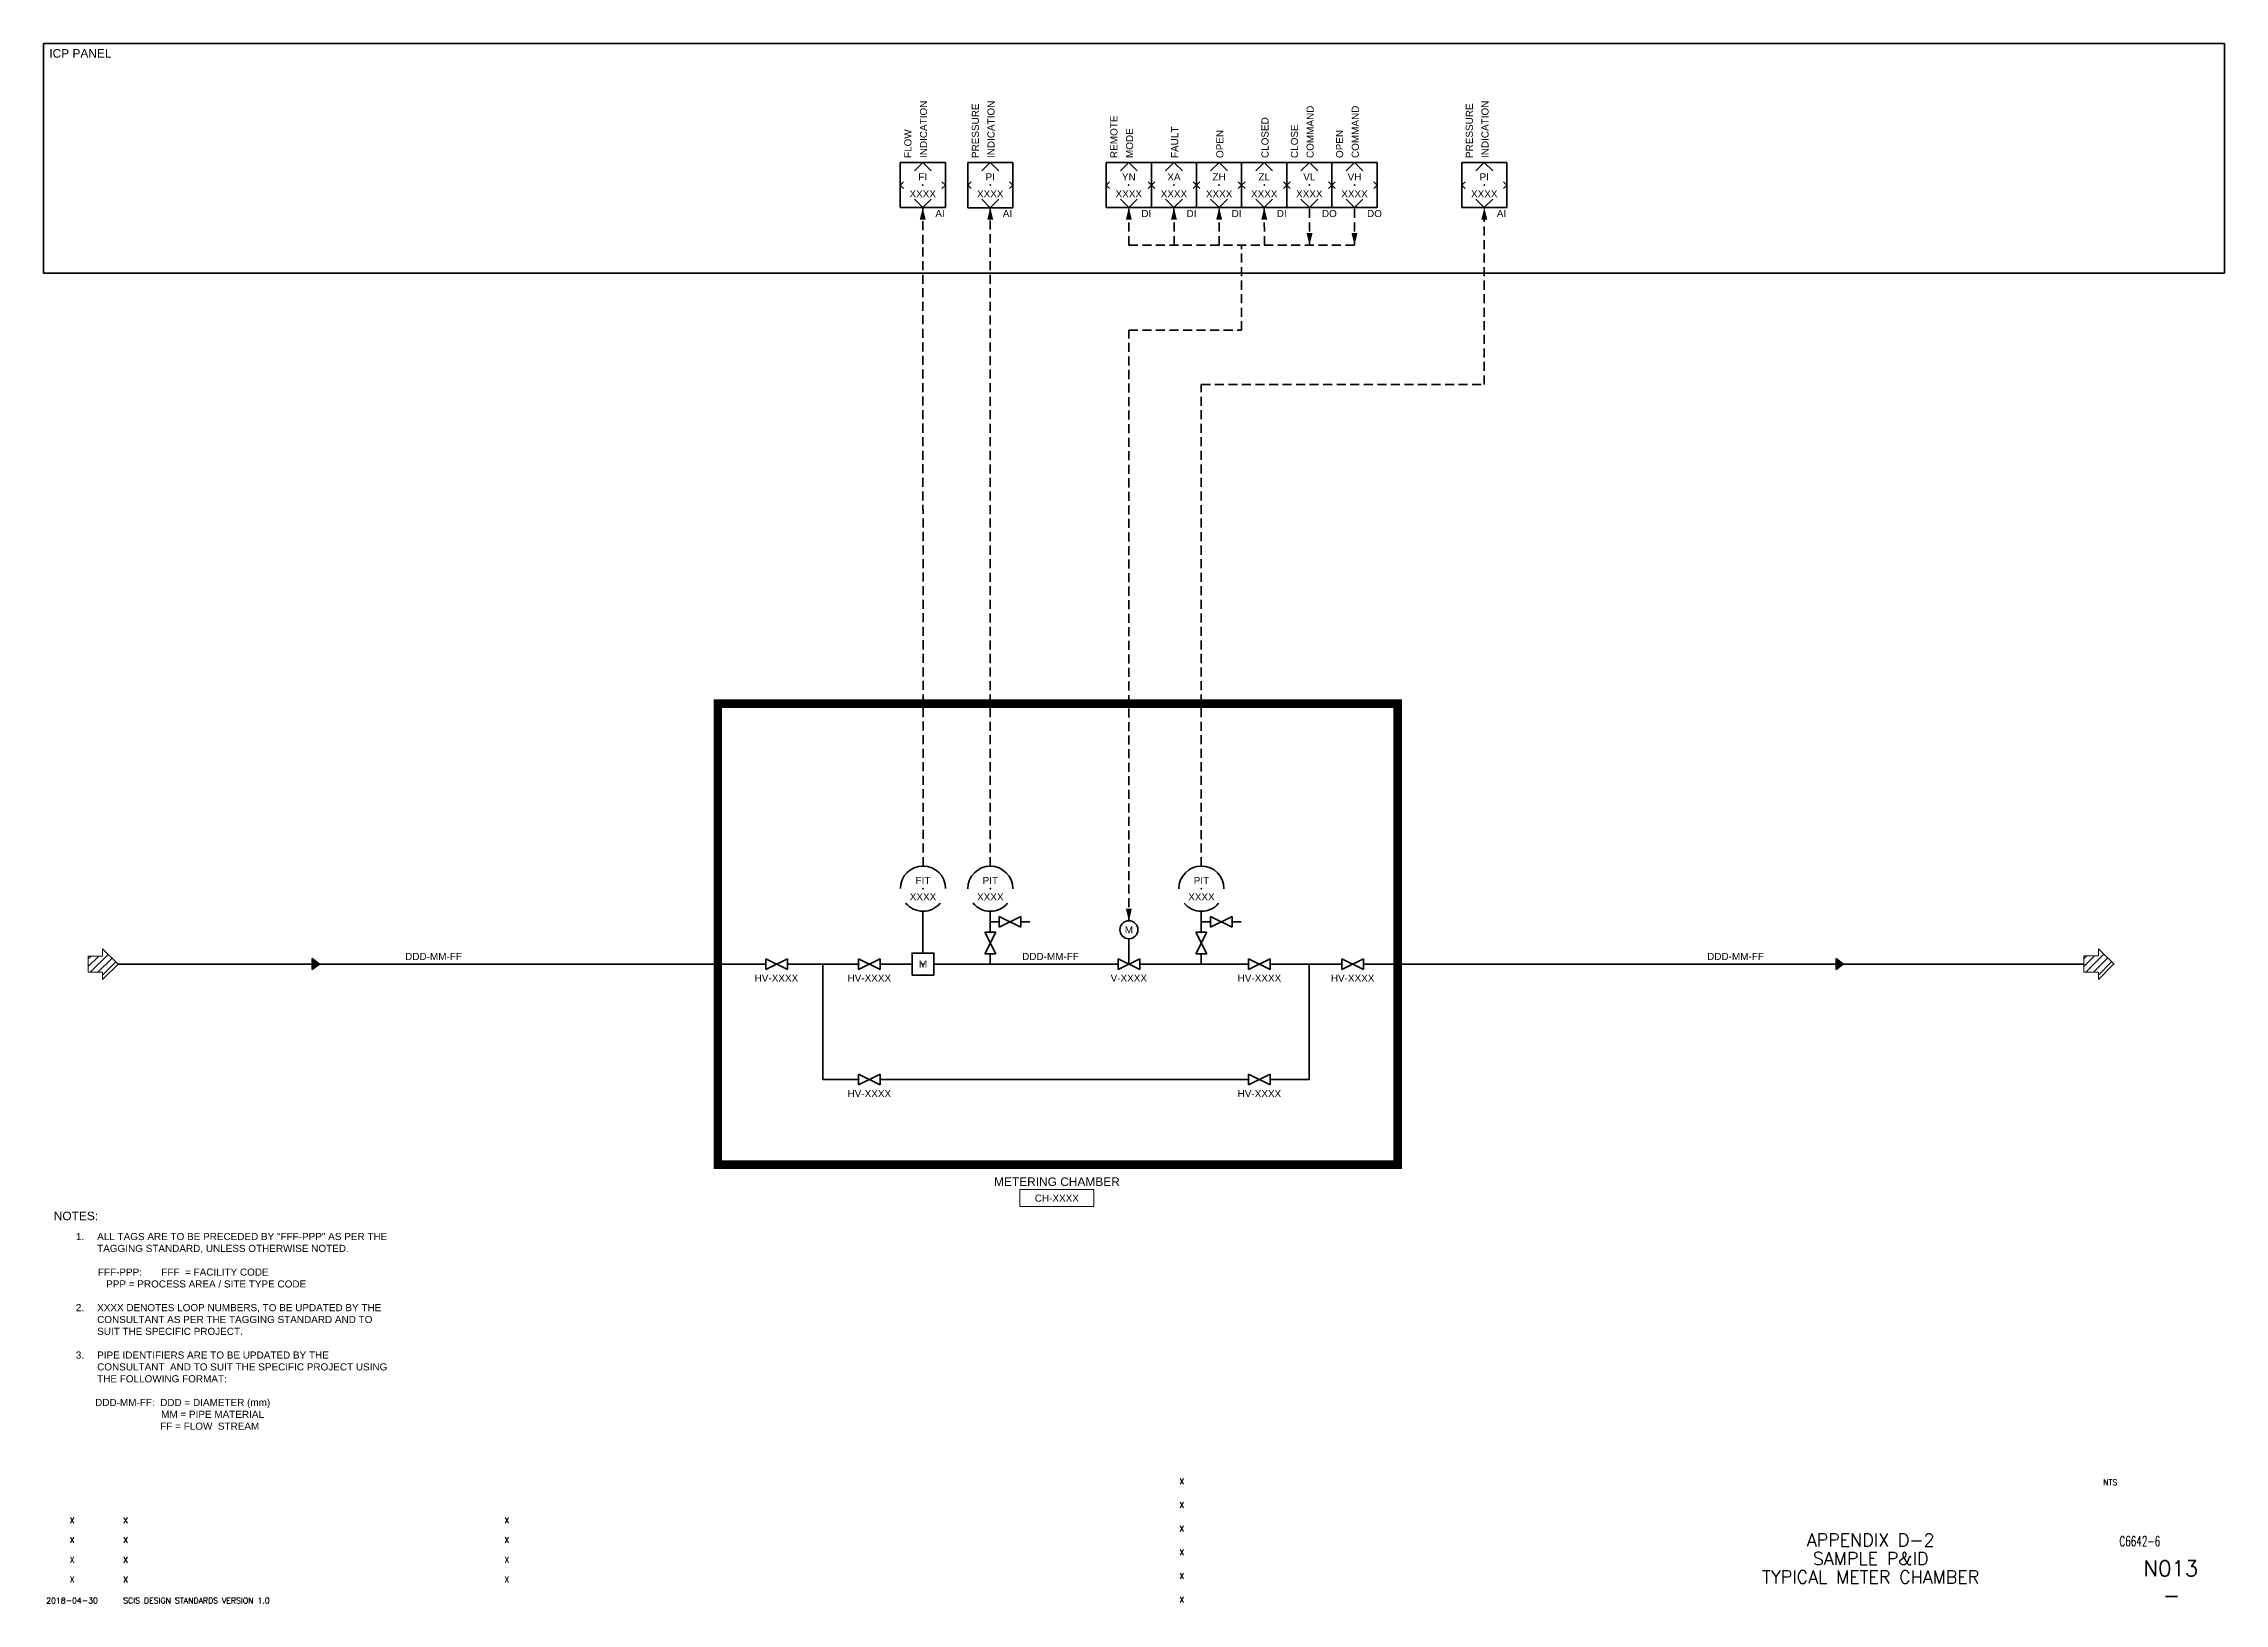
# Paper-space layout '03-Typical Meter Chamber - A1 Sheet' of a CAD drawing. Extents: x 49 to 816, y 22 to 571.
import ezdxf
from ezdxf.enums import TextEntityAlignment as Align

# ---------------------------------------------------------------- set-up
doc = ezdxf.new("R2010")
doc.units = 0
doc.linetypes.add('HIDDEN2', pattern=[4.7625, 3.175, -1.5875])
doc.layers.add('BOR-A1', color=7, linetype='Continuous')
for name, color, linetype, lineweight in [('D-EQPM-EXT', 252, 'Continuous', 35), ('D-MINOR', 4, 'Continuous', 35), ('D-VALV', 4, 'Continuous', 35), ('G-ANNO-SYMB', 1, 'Continuous', 13), ('N-ANNO-TEXT', 3, 'Continuous', 18), ('N-INST', 4, 'Continuous', 35), ('N-SGNL-ELEC', 4, 'HIDDEN2', 35)]:
    doc.layers.add(name, color=color, linetype=linetype, lineweight=lineweight)
doc.styles.add('_CGS_2-5_NOTES', font='arial.ttf', dxfattribs={"height": 2.5})
doc.styles.add('_CGS_2-5_SYMBOL', font='arial.ttf', dxfattribs={"height": 2.5})
doc.styles.add('STD2-0', font='simplex.shx', dxfattribs={"height": 2})
doc.styles.add('STD3-5', font='simplex.shx', dxfattribs={"height": 3.5})
doc.styles.add('STD4-5', font='simplex.shx', dxfattribs={"height": 4.5})
doc.styles.add('STD5-5', font='SIMPLEX')

# ---------------------------------------------------------------- blocks, each defined once
blk = doc.blocks.new('_N_INST_FIELD_OP ACCESS')
for start, end in [(0, 180), (219.69949, 319.76065)]:
    blk.add_arc((0, 0), 7.94, start, end)
blk.add_point((0, 0))
at = {"style": '_CGS_2-5_SYMBOL'}
blk.add_attdef('ABB', (4.41, 8.76), '', height=2.5, dxfattribs=at)
for tag, p in [('TAG', (0, 1.63)), ('NO', (0, -4.12))]:
    blk.add_attdef(tag, text='', height=2.5, dxfattribs=at).set_placement(p, align=Align.CENTER)
blk = doc.blocks.new('_D_VALVE_GATE')
for p, q in [((7.62, -1.905), (0, 1.905)), ((0, 1.905), (0, -1.905)), ((0, -1.905), (7.62, 1.905)), ((7.62, 1.905), (7.62, -1.905))]:
    blk.add_line(p, q)
for p in [(0, 0), (3.81, 0), (7.62, 0)]:
    blk.add_point(p)
blk = doc.blocks.new('_N_PLC_FIELD_OP ACCESS')
for p, q in [((-7.94, 15.87), (7.94, 15.87)), ((-7.94, 0), (-7.94, 15.87)), ((0, 15.87), (-2.96, 12.91)), ((2.96, 12.91), (0, 15.87)), ((7.94, 0), (7.94, 15.87)), ((-6.76, 9.11), (-7.94, 7.94)), ((-7.94, 7.94), (-6.76, 6.76)), ((7.94, 7.94), (6.76, 9.11)), ((6.76, 6.76), (7.94, 7.94)), ((7.94, 0), (-7.94, 0)), ((-2.96, 2.96), (0, 0)), ((0, 0), (2.96, 2.96))]:
    blk.add_line(p, q)
blk.add_point((0, 7.94))
at = {"style": '_CGS_2-5_SYMBOL'}
for tag, p in [('DESCRIPTION1', (-3.99, 16.48)), ('DESCRIPTION2', (1.51, 16.48)), ('DESCRIPTION3', (7.01, 16.48))]:
    blk.add_attdef(tag, p, '', height=2.5, rotation=90, dxfattribs=at)
for tag, p in [('TAG', (0, 9.57)), ('NO', (0, 3.62))]:
    blk.add_attdef(tag, text='', height=2.5, dxfattribs=at).set_placement(p, align=Align.CENTER)
blk.add_attdef('ABB', (4.41, -3.31), '', height=2.5, dxfattribs=at)
blk = doc.blocks.new('CGS A1 TITLE ATT')
at = {"layer": 'BOR-A1', "color": 1}
for tag, p, height, style in [('DATE', (448.47, 64.4), 2, 'STD2-0'), ('DRAWN', (448.47, 56.08), 2, 'STD2-0'), ('DESIGNER', (448.47, 47.76), 2, 'STD2-0'), ('FILE', (783.85, 42.55), 3.5, 'STD3-5'), ('CHECKED', (448.47, 39.44), 2, 'STD2-0'), ('ENGINEER', (448.47, 31.12), 2, 'STD2-0'), ('AD909', (787.49, 32), 5.5, 'STD5-5'), ('APPROVED', (448.47, 22.72), 2, 'STD2-0')]:
    blk.add_attdef(tag, p, '', height=height, dxfattribs=dict(at, style=style))
at = {"layer": 'BOR-A1', "color": 1, "style": 'STD2-0', "flags": 4}
blk.add_attdef('SCALE', (773.37, 64), '', height=2, dxfattribs=at)
at = {"layer": 'BOR-A1', "color": 1, "style": 'STD4-5'}
for tag, p in [('TITLE-1', (691.59, 44.75)), ('TITLE-2', (691.59, 38.25)), ('TITLE-3', (691.59, 31.75)), ('TITLE-4', (691.59, 25.25))]:
    blk.add_attdef(tag, text='', height=4.5, dxfattribs=at).set_placement(p, align=Align.MIDDLE_CENTER)
at = {"layer": 'BOR-A1', "color": 1, "style": 'STD5-5'}
blk.add_attdef('999', text='', height=5.5, dxfattribs=at).set_placement((800.49, 22.5), align=Align.RIGHT)
blk = doc.blocks.new('_D_METER_ELECTROMAGNETIC FLOWMETER')
at = {"flags": 128}
blk.add_lwpolyline([(0, -3.86), (0, 3.86), (7.72, 3.86), (7.72, -3.86)], close=True, dxfattribs=at)
for p in [(0, 0), (3.86, 3.86), (3.86, 0), (7.72, 0), (3.86, -3.86)]:
    blk.add_point(p)
at = {"style": '_CGS_2-5_SYMBOL'}
blk.add_text('M', height=2.5, dxfattribs=at).set_placement((3.87, 0), align=Align.MIDDLE_CENTER)
blk = doc.blocks.new('_D_ACTUATOR_ELECTRIC MOTOR')
at = {"flags": 128}
blk.add_lwpolyline([(0, 0), (0, 8.89)], dxfattribs=at)
blk.add_circle((0, 12.08), 3.18)
blk.add_point((0, 0))
at = {"style": '_CGS_2-5_SYMBOL'}
blk.add_text('M', height=2.5, dxfattribs=at).set_placement((0.02, 12.04), align=Align.MIDDLE_CENTER)
blk.add_attdef('XXX', text='', height=2.5, dxfattribs=at).set_placement((0.74, 8.07), align=Align.TOP_LEFT)
blk = doc.blocks.new('CGS A1 REV ATT')
at = {"layer": 'BOR-A1', "color": 1, "style": 'STD2-0'}
for tag, p in [('R5-DATE', (58.99, 50.62)), ('R5-BY', (211.87, 50.62)), ('R4-DATE', (58.99, 43.7)), ('R3-DATE', (58.99, 36.78)), ('R4-BY', (211.87, 43.7)), ('R3-BY', (211.87, 36.78)), ('R2-DATE', (58.99, 29.86)), ('R2-BY', (211.87, 29.86)), ('R1-DATE', (58.99, 22.46)), ('R1-BY', (211.87, 22.46))]:
    blk.add_attdef(tag, text='', height=2, dxfattribs=at).set_placement(p, align=Align.CENTER)
for tag, p in [('R5-DESC', (76.99, 50.62)), ('R4-DESC', (76.99, 43.7)), ('R3-DESC', (76.99, 36.78)), ('R2-DESC', (76.99, 29.86)), ('R1-DESC', (76.99, 22.46))]:
    blk.add_attdef(tag, p, '', height=2, dxfattribs=at)

psp = doc.layouts.new('03-Typical Meter Chamber - A1 Sheet')

# ---------------------------------------------------------------- linework, layer by layer
at = {"layer": 'D-EQPM-EXT', "const_width": 3}
psp.add_lwpolyline([(286.12, 176.74), (525.26, 176.74), (525.26, 338.89), (286.12, 338.89)], close=True, dxfattribs=at)
at = {"layer": 'D-MINOR'}
for p, q in [((381.94, 265.84), (381.94, 258.49)), ((385.11, 262.13), (381.94, 262.13)), ((392.73, 262.13), (395.91, 262.13)), ((456.17, 265.85), (456.17, 258.5)), ((459.35, 262.13), (456.17, 262.13)), ((466.97, 262.13), (470.14, 262.13)), ((302.95, 247.28), (75.18, 247.28)), ((143.49, 245.33), (143.49, 249.23)), ((143.49, 249.23), (145.97, 247.28)), ((145.97, 247.28), (143.49, 245.33)), ((335.6, 247.28), (310.57, 247.28)), ((362.14, 247.27), (426.88, 247.27)), ((381.94, 247.27), (381.94, 250.87)), ((434.5, 247.27), (472.81, 247.27)), ((456.17, 247.28), (456.17, 250.88)), ((505.6, 247.26), (480.43, 247.26)), ((766.6, 247.3), (513.22, 247.26)), ((679.47, 245.34), (679.47, 249.24)), ((679.47, 249.24), (681.95, 247.29)), ((681.95, 247.29), (679.47, 245.34))]:
    psp.add_line(p, q, dxfattribs=at)
at = {"layer": 'D-MINOR', "ltscale": 10}
for p, q in [((323.03, 247.28), (323.03, 206.68)), ((494.09, 206.68), (494.09, 247.27)), ((323.03, 206.68), (335.6, 206.68)), ((343.22, 206.68), (472.81, 206.68)), ((480.43, 206.68), (494.09, 206.68))]:
    psp.add_line(p, q, dxfattribs=at)
at = {"layer": 'D-MINOR', "extrusion": (0, 0, -1)}
for points in [[(-143.49, 245.33), (-143.49, 249.23), (-145.97, 247.28)], [(-679.47, 245.34), (-679.47, 249.24), (-681.95, 247.29)]]:
    psp.add_solid(points, dxfattribs=at)
at = {"layer": 'G-ANNO-SYMB', "ltscale": 0.0508}
for p, q in [((64.66, 249.11), (65.68, 250.12)), ((64.66, 246.42), (68.37, 250.12)), ((65.37, 244.41), (71.7, 250.71)), ((68.07, 244.41), (73.05, 249.39)), ((69.74, 243.39), (74.39, 248.04)), ((766.6, 249.15), (767.62, 250.17)), ((766.6, 246.46), (770.31, 250.17)), ((767.31, 244.45), (773.64, 250.75)), ((770, 244.45), (774.98, 249.43)), ((771.68, 243.44), (776.33, 248.09))]:
    psp.add_line(p, q, dxfattribs=at)
at = {"layer": 'G-ANNO-SYMB', "ltscale": 0.0508, "flags": 128}
for points in [[(75.18, 247.28), (69.74, 252.61), (69.74, 250.1), (64.66, 250.1), (64.66, 244.41), (69.74, 244.41), (69.74, 241.84)], [(777.12, 247.32), (771.68, 252.66), (771.68, 250.14), (766.6, 250.14), (766.6, 244.45), (771.68, 244.45), (771.68, 241.89)]]:
    psp.add_lwpolyline(points, close=True, dxfattribs=at)
at = {"layer": 'G-ANNO-SYMB', "ltscale": 0.0508}
for p in [(64.66, 247.25), (75.18, 247.28), (766.6, 247.3), (777.12, 247.32)]:
    psp.add_point(p, dxfattribs=at)
at = {"layer": 'N-ANNO-TEXT', "color": 4}
psp.add_lwpolyline([(418.36, 161.98), (392.36, 161.98), (392.36, 167.98), (418.36, 167.98)], close=True, dxfattribs=at)
at = {"layer": 'N-INST', "ltscale": 0.0508}
psp.add_line((358.28, 265.89), (358.28, 251.14), dxfattribs=at)
at = {"layer": 'N-INST'}
psp.add_line((343.22, 247.27), (354.42, 247.27), dxfattribs=at)
at = {"layer": 'N-INST', "ltscale": 10}
psp.add_line((430.69, 247.27), (430.69, 252.49), dxfattribs=at)
at = {"layer": 'N-INST'}
psp.add_lwpolyline([(48.99, 570.97), (816, 570.97), (816, 490.3), (48.99, 490.3)], close=True, dxfattribs=at)
at = {"layer": 'N-SGNL-ELEC'}
for p, q in [((358.2, 513.27), (358.21, 500.42)), ((381.94, 281.72), (381.94, 513.28)), ((430.67, 500.13), (430.69, 513.29)), ((446.6, 500.12), (446.55, 513.28)), ((462.49, 500.13), (462.44, 513.29)), ((478.36, 500.13), (478.31, 513.29)), ((494.24, 500.13), (494.19, 513.29)), ((510.05, 500.13), (510.06, 513.29)), ((555.7, 451.11), (555.7, 513.29)), ((358.21, 500.42), (358.28, 500.42)), ((358.29, 281.76), (358.28, 500.42)), ((430.67, 500.13), (510.05, 500.13)), ((470.36, 470.16), (470.36, 500.13)), ((430.69, 262.53), (430.69, 470.16)), ((430.69, 470.16), (470.36, 470.16)), ((456.17, 281.72), (456.17, 451.11)), ((456.17, 451.11), (555.7, 451.11))]:
    psp.add_line(p, q, dxfattribs=at)
at = {"layer": 'N-SGNL-ELEC', "linetype": 'Continuous'}
for points in [[(358.19, 513.27, 0, 2.1, 0), (358.19, 509.07, 2.1, 2.1, 0)], [(381.94, 513.28, 0, 2.1, 0), (381.94, 509.08, 2.1, 2.1, 0)], [(430.69, 513.29, 0, 2.1, 0), (430.69, 509.09, 2.1, 2.1, 0)], [(446.55, 513.28, 0, 2.1, 0), (446.55, 509.08, 2.1, 2.1, 0)], [(462.44, 513.29, 0, 2.1, 0), (462.44, 509.09, 2.1, 2.1, 0)], [(478.31, 513.29, 0, 2.1, 0), (478.31, 509.09, 2.1, 2.1, 0)], [(555.7, 513.29, 0, 2.1, 0), (555.7, 509.09, 2.1, 2.1, 0)], [(494.24, 500.13, 0, 2.1, 0), (494.24, 504.33, 2.1, 2.1, 0)], [(510.05, 500.13, 0, 2.1, 0), (510.05, 504.33, 2.1, 2.1, 0)], [(430.69, 262.53, 0, 2.1, 0), (430.69, 266.73, 2.1, 2.1, 0)]]:
    psp.add_lwpolyline(points, format="xyseb", dxfattribs=at)

# ---------------------------------------------------------------- block references
ref = psp.add_blockref('CGS A1 TITLE ATT', (0, 0))
ref.add_attrib('TITLE-1', 'APPENDIX D-2', dxfattribs={"layer": 'BOR-A1', "color": 1, "height": 4.5, "style": 'STD4-5'}).set_placement((691.59, 44.75), align=Align.MIDDLE_CENTER)
ref.add_attrib('TITLE-2', 'SAMPLE P&ID', dxfattribs={"layer": 'BOR-A1', "color": 1, "height": 4.5, "style": 'STD4-5'}).set_placement((691.59, 38.25), align=Align.MIDDLE_CENTER)
ref.add_attrib('TITLE-3', 'TYPICAL METER CHAMBER', dxfattribs={"layer": 'BOR-A1', "color": 1, "height": 4.5, "style": 'STD4-5'}).set_placement((691.59, 31.75), align=Align.MIDDLE_CENTER)
ref.add_attrib('AD909', 'N013', (787.49, 32), dxfattribs={"layer": 'BOR-A1', "color": 1, "height": 5.5, "style": 'STD5-5'})
ref.add_attrib('FILE', 'C6642-6', (779.08, 42.56), dxfattribs={"layer": 'BOR-A1', "color": 1, "height": 3.5, "style": 'STD3-5', "width": 0.65})
ref.add_attrib('SCALE', 'NTS', (773.37, 64), dxfattribs={"layer": 'BOR-A1', "color": 1, "height": 2, "style": 'STD2-0'})
ref.add_attrib('DATE', 'X', (448.47, 64.4), dxfattribs={"layer": 'BOR-A1', "color": 1, "height": 2, "style": 'STD2-0'})
ref.add_attrib('DRAWN', 'X', (448.47, 56.08), dxfattribs={"layer": 'BOR-A1', "color": 1, "height": 2, "style": 'STD2-0'})
ref.add_attrib('DESIGNER', 'X', (448.47, 47.76), dxfattribs={"layer": 'BOR-A1', "color": 1, "height": 2, "style": 'STD2-0'})
ref.add_attrib('CHECKED', 'X', (448.47, 39.44), dxfattribs={"layer": 'BOR-A1', "color": 1, "height": 2, "style": 'STD2-0'})
ref.add_attrib('ENGINEER', 'X', (448.47, 31.12), dxfattribs={"layer": 'BOR-A1', "color": 1, "height": 2, "style": 'STD2-0'})
ref.add_attrib('APPROVED', 'X', (448.47, 22.72), dxfattribs={"layer": 'BOR-A1', "color": 1, "height": 2, "style": 'STD2-0'})
ref.add_attrib('999', '-', dxfattribs={"layer": 'BOR-A1', "color": 1, "height": 5.5, "style": 'STD5-5'}).set_placement((800.49, 22.5), align=Align.RIGHT)
psp.add_blockref('CGS A1 REV ATT', (0, 0)).add_auto_attribs({'R1-DATE': '2018-04-30', 'R1-DESC': 'SCIS DESIGN STANDARDS VERSION 1.0', 'R2-DATE': 'X', 'R2-DESC': 'X', 'R2-BY': 'X', 'R3-DATE': 'X', 'R3-DESC': 'X', 'R3-BY': 'X', 'R4-DATE': 'X', 'R4-DESC': 'X', 'R4-BY': 'X', 'R5-DATE': 'X', 'R5-DESC': 'X', 'R5-BY': 'X'})
at = {"layer": 'D-VALV', "xscale": -1}
for p, rotation in [((385.11, 262.13), 180), ((459.35, 262.13), 180), ((381.94, 250.87), 270), ((456.17, 250.88), 270), ((302.95, 247.28), 180), ((335.6, 247.28), 180), ((426.88, 247.27), 180), ((472.81, 247.28), 180), ((505.6, 247.26), 180), ((335.6, 206.68), 180), ((472.81, 206.68), 180)]:
    psp.add_blockref('_D_VALVE_GATE', p, dxfattribs=dict(at, rotation=rotation))
at = {"layer": 'N-INST'}
for name, p, values in [('_N_PLC_FIELD_OP ACCESS', (358.2, 513.29), {'DESCRIPTION2': ' INDICATION', 'DESCRIPTION1': ' FLOW', 'TAG': 'FI', 'NO': 'XXXX', 'ABB': 'AI'}), ('_N_PLC_FIELD_OP ACCESS', (381.94, 513.28), {'DESCRIPTION2': ' INDICATION', 'DESCRIPTION1': ' PRESSURE', 'TAG': 'PI', 'NO': 'XXXX', 'ABB': 'AI'}), ('_N_PLC_FIELD_OP ACCESS', (430.67, 513.29), {'DESCRIPTION2': ' MODE', 'DESCRIPTION1': ' REMOTE', 'TAG': 'YN', 'NO': 'XXXX', 'ABB': 'DI'}), ('_N_PLC_FIELD_OP ACCESS', (478.3, 513.29), {'DESCRIPTION2': ' CLOSED', 'TAG': 'ZL', 'NO': 'XXXX', 'ABB': 'DI'}), ('_N_PLC_FIELD_OP ACCESS', (494.17, 513.29), {'DESCRIPTION2': ' COMMAND', 'DESCRIPTION1': ' CLOSE', 'TAG': 'VL', 'NO': 'XXXX', 'ABB': 'DO'}), ('_N_PLC_FIELD_OP ACCESS', (510.05, 513.29), {'DESCRIPTION2': ' COMMAND', 'DESCRIPTION1': ' OPEN', 'TAG': 'VH', 'NO': 'XXXX', 'ABB': 'DO'}), ('_N_PLC_FIELD_OP ACCESS', (555.69, 513.29), {'DESCRIPTION2': ' INDICATION', 'DESCRIPTION1': ' PRESSURE', 'TAG': 'PI', 'NO': 'XXXX', 'ABB': 'AI'}), ('_N_PLC_FIELD_OP ACCESS', (446.55, 513.29), {'DESCRIPTION2': ' FAULT', 'TAG': 'XA', 'NO': 'XXXX', 'ABB': 'DI'}), ('_N_PLC_FIELD_OP ACCESS', (462.42, 513.29), {'DESCRIPTION2': ' OPEN', 'TAG': 'ZH', 'NO': 'XXXX', 'ABB': 'DI'}), ('_N_INST_FIELD_OP ACCESS', (358.29, 273.82), {'NO': 'XXXX', 'TAG': 'FIT'}), ('_N_INST_FIELD_OP ACCESS', (381.97, 273.78), {'NO': 'XXXX', 'TAG': 'PIT'}), ('_N_INST_FIELD_OP ACCESS', (456.21, 273.79), {'NO': 'XXXX', 'TAG': 'PIT'})]:
    psp.add_blockref(name, p, dxfattribs=at).add_auto_attribs(values)
psp.add_blockref('_D_ACTUATOR_ELECTRIC MOTOR', (430.69, 247.27), dxfattribs=at)
at = {"layer": 'N-INST', "ltscale": 0.0508}
psp.add_blockref('_D_METER_ELECTROMAGNETIC FLOWMETER', (354.42, 247.27), dxfattribs=at)

# ---------------------------------------------------------------- texts
at = {"layer": 'N-ANNO-TEXT', "color": 4, "style": '_CGS_2-5_NOTES'}
psp.add_text('CH-XXXX', height=2.5, dxfattribs=at).set_placement((405.36, 163.73), align=Align.CENTER)
at = {"layer": 'N-ANNO-TEXT', "style": '_CGS_2-5_NOTES'}
for s, insert, char_height, width, attachment_point in [('ICP PANEL', (50.99, 569.04), 3, 103.4701, 1), ('DDD-MM-FF', (176.15, 251.22), 2.5, 42.0547, 1), ('DDD-MM-FF', (393.14, 251.23), 2.5, 42.0547, 1), ('DDD-MM-FF', (634.07, 251.23), 2.5, 42.0547, 1), ('HV-XXXX', (306.74, 243.61), 2.5, 42.0547, 2), ('HV-XXXX', (339.4, 243.61), 2.5, 42.0547, 2), ('V-XXXX', (430.67, 243.59), 2.5, 42.0547, 2), ('HV-XXXX', (476.61, 243.6), 2.5, 42.0547, 2), ('HV-XXXX', (509.39, 243.6), 2.5, 42.0547, 2), ('HV-XXXX', (339.4, 203), 2.5, 42.0547, 2), ('HV-XXXX', (476.61, 202.99), 2.5, 42.0547, 2), ('NOTES:', (52.56, 160.22), 3, 58.28, 1), ('\\pi-7.5,l7.5,t7.5;1.^IALL TAGS ARE TO BE PRECEDED BY "FFF-PPP" AS PER THE TAGGING STANDARD, UNLESS OTHERWISE NOTED.\\P\\pi0,l0,tz;\\P        FFF-PPP:       FFF  = FACILITY CODE^I^I^I^I^I                     PPP = PROCESS AREA / SITE TYPE CODE \\P\\P\\pi-7.5,l7.5,t7.5;2.^IXXXX DENOTES LOOP NUMBERS, TO BE UPDATED BY THE CONSULTANT AS PER THE TAGGING STANDARD AND TO SUIT THE SPECIFIC PROJECT.\\P\\pi0,l0,tz;\\P\\pi-7.5,l7.5,t7.5;3.^IPIPE IDENTIFIERS ARE TO BE UPDATED BY THE CONSULTANT  AND TO SUIT THE SPECIFIC PROJECT USING THE FOLLOWING FORMAT:\\P\\pi0,l0,tz;\\P       DDD-MM-FF:  DDD = DIAMETER (mm)\\P^I^I^IMM = PIPE MATERIAL\\P^I^I          FF = FLOW  STREAM  ', (60.32, 152.72), 2.5, 109.7185, 1)]:
    psp.add_mtext(s, dxfattribs=dict(at, insert=insert, char_height=char_height, width=width, attachment_point=attachment_point))
at = {"layer": 'N-ANNO-TEXT', "ltscale": 10, "insert": (405.39, 172.26), "char_height": 3, "width": 46.3452, "attachment_point": 2, "style": '_CGS_2-5_NOTES'}
psp.add_mtext('METERING CHAMBER', dxfattribs=at)

doc.saveas('drawing.dxf')
